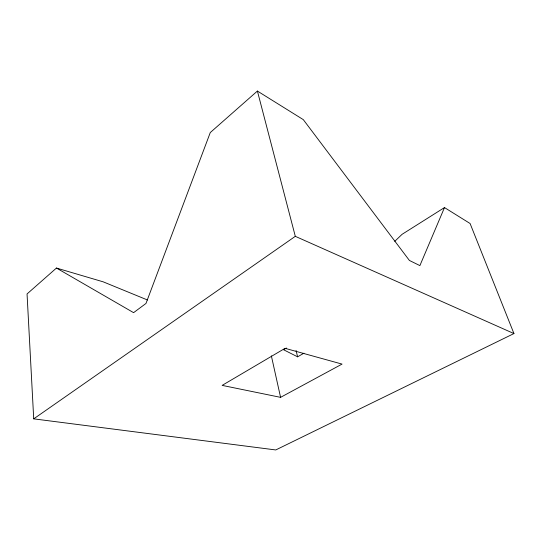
<?xml version="1.0" encoding="UTF-8"?>
<svg xmlns="http://www.w3.org/2000/svg" width="541" height="541" viewBox="0 0 541 541"><rect width="100%" height="100%" fill="white"/><g stroke="black" fill="none" stroke-linecap="round" stroke-linejoin="round"><path stroke-width="0.81" d="M444.492 207.568L419.89 265.604L409.395 260.444L303.298 119.635L257.401 91.05L210.273 132.559L145.982 303.454L133.593 312.657L56.46 268.045L27.05 293.952L33.718 418.856L275.768 449.95L513.95 333.567L470.088 223.507L444.492 207.568L402.078 234.321L394.768 241.327M33.718 418.856L295.305 236.329L513.95 333.567M286.419 348.032L283.538 349.729L297.597 356.823L303.934 353.192M280.576 397.351L342.054 364.093L285.06 348.323L222.148 385.388L280.576 397.351L271.359 355.856M56.46 268.045L103.209 281.841L147.51 299.998M257.401 91.05L295.305 236.329M296.069 350.487L297.597 356.823"/></g></svg>
